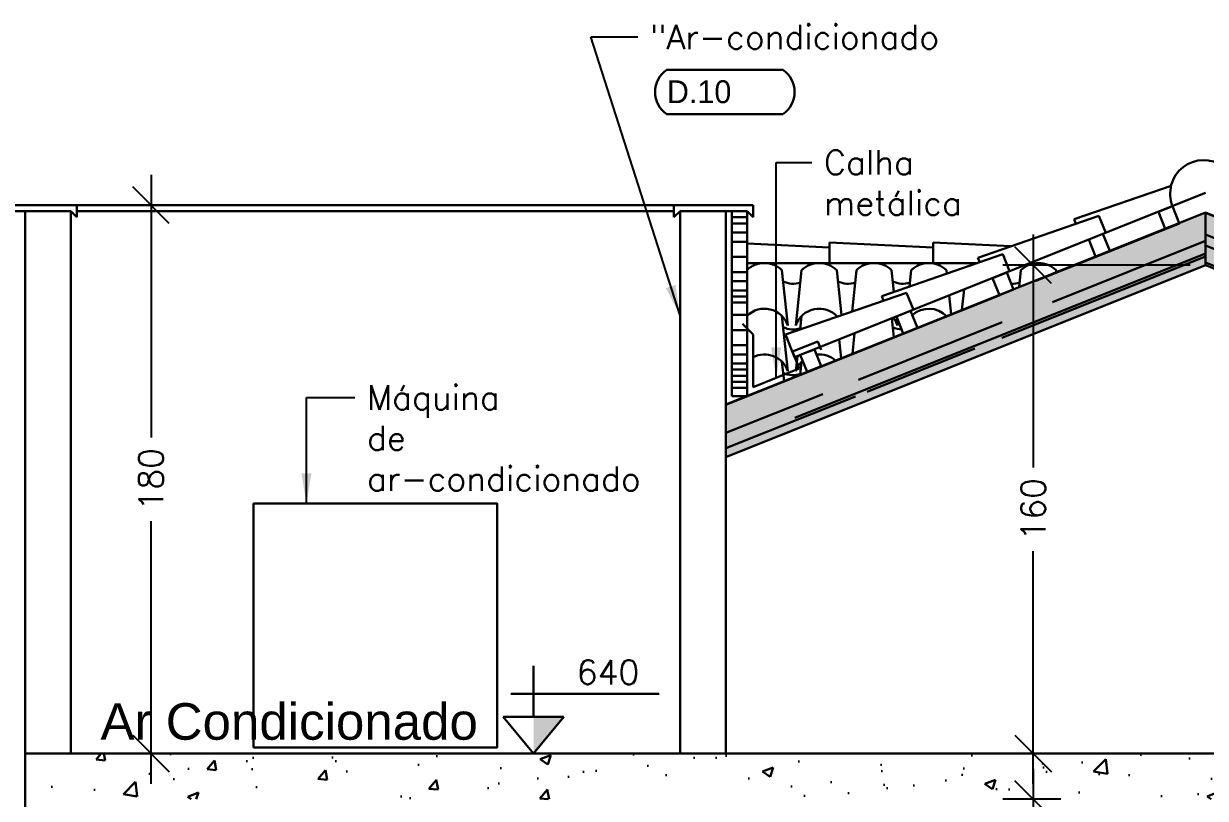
# Model space of a CAD drawing. Header units: millimetres. Extents: x -4228 to 27092, y -6721 to 984.
# Drawn here: x 6081.9 to 6469.9, y -4635.5 to -4381.1 of the extents above; entities that cross this region are included whole.
import ezdxf
from ezdxf.enums import TextEntityAlignment as Align

# ---------------------------------------------------------------- set-up
doc = ezdxf.new("R2010")
doc.units = ezdxf.units.MM
doc.header["$LTSCALE"] = 50
doc.layers.get('0').update_dxf_attribs({"lineweight": 0})
for name, color, linetype in [('borda100', 3, 'Continuous'), ('cobertura', 2, 'Continuous'), ('cota', 1, 'Continuous'), ('estruturametalica', 2, 'Continuous'), ('HACHURA', 2, 'Continuous'), ('hatch', 2, 'Continuous'), ('madeiramento', 2, 'Continuous'), ('PAREDES', 6, 'Continuous'), ('PAREDES3', 2, 'Continuous'), ('pedras', 2, 'Continuous'), ('PENA01', 3, 'Continuous'), ('PENA02', 2, 'Continuous'), ('PENA24', 24, 'Continuous'), ('PENA_01', 3, 'Continuous'), ('QLEADER', 7, 'Continuous'), ('telhas', 3, 'Continuous'), ('TEXTO', 7, 'Continuous'), ('textocod_100', 7, 'Continuous')]:
    doc.layers.add(name, color=color, linetype=linetype)
doc.styles.add('ARIAL', font='arial.ttf')
doc.styles.add('CODIGO', font='bgothl.ttf')
doc.styles.add('COTA', font='simplex.shx')
doc.styles.add('ROMANS', font='romans.shx')
doc.dimstyles.new('1_50', dxfattribs={"dimscale": 0, "dimtxt": 8, "dimasz": 12, "dimexe": 10, "dimexo": 5, "dimgap": 4, "dimtad": 0, "dimdec": 0, "dimzin": 1, "dimdsep": 46, "dimtxsty": 'ROMANS', "dimblk": 'OBLIQUE', "dimcen": 10, "dimdle": 10, "dimclrd": 1, "dimclre": 1, "dimclrt": 7, "dimaunit": 1, "dimadec": 0, "dimazin": 0, "dimtm": 1e-09, "dimtfac": 1, "dimtdec": 0, "dimtmove": 2, "dimatfit": 3, "dimldrblk": 'OBLIQUE', "dimfxl": 1, "dimtolj": 1, "dimtzin": 0, "dimarcsym": 0})
doc.dimstyles.new('LEADER_50', dxfattribs={"dimscale": 0, "dimtxt": 8, "dimasz": 10, "dimexe": 10, "dimexo": 5, "dimgap": 4, "dimtad": 0, "dimdec": 0, "dimzin": 1, "dimdsep": 46, "dimtxsty": 'ROMANS', "dimcen": 10, "dimdle": 10, "dimclrd": 9, "dimclre": 9, "dimclrt": 7, "dimaunit": 1, "dimadec": 0, "dimazin": 0, "dimtm": 1e-09, "dimtfac": 1, "dimtdec": 0, "dimtmove": 2, "dimatfit": 3, "dimfxl": 1, "dimtolj": 1, "dimtzin": 0, "dimarcsym": 0})

# ---------------------------------------------------------------- blocks, each defined once
blk = doc.blocks.new('_OBLIQUE')
at = {"color": 0, "linetype": 'ByBlock'}
blk.add_line((-0.5, -0.5), (0.5, 0.5), dxfattribs=at)
blk = doc.blocks.new('*D109')
at = {"layer": 'cota', "color": 1, "linetype": 'Continuous', "lineweight": -2}
for p, q in [((6032.11, -4430.71), (6032.11, -4836.42)), ((6065.44, -4440.71), (6022.11, -4440.71)), ((6032.11, -5270.71), (6032.11, -4864.99)), ((6092.44, -5260.71), (6022.11, -5260.71))]:
    blk.add_line(p, q, dxfattribs=at)
at = {"layer": 'Defpoints', "color": 0, "linetype": 'Continuous', "lineweight": 30}
for p in [(6032.11, -4440.71), (6070.44, -4440.71), (6097.44, -5260.71)]:
    blk.add_point(p, dxfattribs=at)
at = {"layer": 'cota', "color": 1, "linetype": 'Continuous', "lineweight": -2, "xscale": 12, "yscale": 12, "zscale": 12}
for p, rotation in [((6032.11, -4440.71), 90), ((6032.11, -5260.71), 270)]:
    blk.add_blockref('_OBLIQUE', p, dxfattribs=dict(at, rotation=rotation))
at = {"layer": 'cota', "color": 7, "linetype": 'Continuous', "lineweight": 30, "insert": (6032.11, -4850.71), "char_height": 8, "attachment_point": 5, "rotation": 90, "style": 'ROMANS'}
blk.add_mtext('\\A1;820', dxfattribs=at)
blk = doc.blocks.new('*D110')
at = {"layer": 'cota', "color": 1, "linetype": 'Continuous', "lineweight": -2}
for p, q in [((6413.42, -4625.71), (6413.42, -4670.23)), ((6422.44, -4635.71), (6403.42, -4635.71)), ((6413.42, -4735.71), (6413.42, -4691.18)), ((6422.44, -4725.71), (6403.42, -4725.71))]:
    blk.add_line(p, q, dxfattribs=at)
at = {"layer": 'Defpoints', "color": 0, "linetype": 'Continuous', "lineweight": 30}
for p in [(6413.42, -4635.71), (6427.44, -4635.71), (6427.44, -4725.71)]:
    blk.add_point(p, dxfattribs=at)
at = {"layer": 'cota', "color": 1, "linetype": 'Continuous', "lineweight": -2, "xscale": 12, "yscale": 12, "zscale": 12}
for p, rotation in [((6413.42, -4635.71), 90), ((6413.42, -4725.71), 270)]:
    blk.add_blockref('_OBLIQUE', p, dxfattribs=dict(at, rotation=rotation))
at = {"layer": 'cota', "color": 7, "linetype": 'Continuous', "lineweight": 30, "insert": (6413.42, -4680.71), "char_height": 8, "attachment_point": 5, "rotation": 90, "style": 'ROMANS'}
blk.add_mtext('\\A1;90', dxfattribs=at)
blk = doc.blocks.new('*D111')
at = {"layer": 'cota', "color": 1, "linetype": 'Continuous', "lineweight": -2}
for p, q in [((6413.42, -4450.4), (6413.42, -4526.84)), ((6464.94, -4460.4), (6403.42, -4460.4)), ((6413.42, -4630.71), (6413.42, -4554.27)), ((6464.94, -4620.71), (6403.42, -4620.71))]:
    blk.add_line(p, q, dxfattribs=at)
at = {"layer": 'Defpoints', "color": 0, "linetype": 'Continuous', "lineweight": 30}
for p in [(6469.94, -4460.4), (6413.42, -4620.71), (6469.94, -4620.71)]:
    blk.add_point(p, dxfattribs=at)
at = {"layer": 'cota', "color": 1, "linetype": 'Continuous', "lineweight": -2, "xscale": 12, "yscale": 12, "zscale": 12}
for p, rotation in [((6413.42, -4460.4), 90), ((6413.42, -4620.71), 270)]:
    blk.add_blockref('_OBLIQUE', p, dxfattribs=dict(at, rotation=rotation))
at = {"layer": 'cota', "color": 7, "linetype": 'Continuous', "lineweight": 30, "insert": (6413.42, -4540.56), "char_height": 8, "attachment_point": 5, "rotation": 90, "style": 'ROMANS'}
blk.add_mtext('\\A1;160', dxfattribs=at)
blk = doc.blocks.new('*D112')
at = {"layer": 'cota', "color": 1, "linetype": 'Continuous', "lineweight": -2}
for p, q in [((6123.75, -4430.71), (6123.75, -4516.99)), ((6104.44, -4440.71), (6133.75, -4440.71)), ((6123.75, -4630.71), (6123.75, -4544.42)), ((6102.44, -4620.71), (6133.75, -4620.71))]:
    blk.add_line(p, q, dxfattribs=at)
at = {"layer": 'Defpoints', "color": 0, "linetype": 'Continuous', "lineweight": 30}
for p in [(6099.44, -4440.71), (6123.75, -4440.71), (6097.44, -4620.71)]:
    blk.add_point(p, dxfattribs=at)
at = {"layer": 'cota', "color": 1, "linetype": 'Continuous', "lineweight": -2, "xscale": 12, "yscale": 12, "zscale": 12}
for p, rotation in [((6123.75, -4440.71), 90), ((6123.75, -4620.71), 270)]:
    blk.add_blockref('_OBLIQUE', p, dxfattribs=dict(at, rotation=rotation))
at = {"layer": 'cota', "color": 7, "linetype": 'Continuous', "lineweight": 30, "insert": (6123.75, -4530.71), "char_height": 8, "attachment_point": 5, "rotation": 90, "style": 'ROMANS'}
blk.add_mtext('\\A1;180', dxfattribs=at)

msp = doc.modelspace()

# ---------------------------------------------------------------- hatches: boundary and pattern name
at = {"layer": 'HACHURA', "linetype": 'Continuous', "lineweight": 30}
h = msp.add_hatch(dxfattribs=at)
h.set_pattern_fill('AR-CONC', color=256, scale=0.2, style=0)
h.set_pattern_definition([(50, (5738.18, -492.775), (36.43693, -3.18782), [3.81, -41.91]), (355, (5738.18, -492.775), (-7.04857, 38.21133), [3.048, -33.528]), (100.451, (5741.217, -493.04), (29.3885, 35.02334), [3.238, -35.618]), (46.1842, (5738.18, -482.615), (54.2158, -8.40847), [5.715, -62.865]), (96.6356, (5742.7, -483.316), (47.48085, 49.4851), [4.857, -53.427]), (351.184, (5738.18, -482.615), (47.4809, 49.485), [4.572, -50.292]), (21, (5743.26, -485.155), (30.32298, -20.4531), [3.81, -41.91]), (326, (5743.26, -485.155), (12.3604, 36.8376), [3.048, -33.528]), (71.4514, (5745.787, -486.86), (42.6833, 16.38457), [3.238, -35.618]), (37.5, (5738.18, -492.775), (0.61772, 16.911008), [0, -33.1216, 0, -34.036, 0, -33.655]), (7.5, (5738.18, -492.775), (13.36393, 20.036115), [0, -19.4056, 0, -32.3596, 0, -12.827]), (327.5, (5726.852, -492.775), (27.11812, -1.14575), [0, -12.7, 0, -39.624, 0, -52.578]), (317.5, (5721.772, -492.775), (29.62584, 5.0853), [0, -16.51, 0, -26.3144, 0, -37.338])])
h.paths.add_polyline_path([(6917.44, -4635.71), (6917.44, -4615.71), (6902.44, -4615.71), (6902.44, -4620.71), (6297.44, -4620.71), (6082.44, -4620.71), (6082.44, -4665.71), (6097.44, -4665.71), (6097.44, -4635.71), (6782.44, -4635.71), (6782.44, -4665.71), (6797.44, -4665.71), (6797.44, -4635.71)])
at = {"layer": 'hatch', "linetype": 'Continuous', "lineweight": 30}
h = msp.add_hatch(dxfattribs=at)
h.set_pattern_fill('AR-SAND', color=256, scale=0.3, style=0)
h.set_pattern_definition([(37.5, (4302.082, -4943.408), (-0.48001, 14.682397), [0, -11.5824, 0, -12.954, 0, -12.3825]), (7.5, (4302.082, -4943.408), (13.4857, 21.50475), [0, -6.2484, 0, -10.4394, 0, -4.0005]), (327.5, (4292.71, -4943.408), (23.72977, 0.043116), [0, -3.81, 0, -13.716, 0, -17.907]), (317.5, (4292.71, -4943.408), (22.9067, 6.68788), [0, -1.905, 0, -8.9916, 0, -10.287])])
h.paths.add_polyline_path([(6469.94, -4443.17), (6312.44, -4506.17), (6312.44, -4523.4), (6469.94, -4460.4)])
h.paths.add_polyline_path([(6469.94, -4443.17), (6469.94, -4460.4), (6870.71, -4620.71), (6902.44, -4620.71), (6902.44, -4616.17)])
h = msp.add_hatch(dxfattribs=at)
h.set_pattern_fill('AR-RROOF', color=3, scale=0.5, style=0)
h.set_pattern_definition([(201.8014, (4196.082, -3013.463), (-21.22498, -22.16831), [190.5, -25.4, 63.5, -12.7]), (201.8014, (4182.757, -3025.632), (18.06481, -10.96624), [38.1, -4.191, 76.2, -9.525]), (201.8014, (4194.195, -3025.844), (-58.156437, -32.427048), [101.6, -17.78, 50.8, -12.7])])
h.paths.add_polyline_path([(6469.94, -4460.4), (6469.94, -4443.17), (6312.44, -4506.17), (6312.44, -4523.4)])
h = msp.add_hatch(dxfattribs=at)
h.set_pattern_fill('AR-RROOF', color=3, scale=0.5, style=0)
h.set_pattern_definition([(158.1986, (10369.19, -4468.025), (-30.6583, -1.415), [190.5, -25.4, 63.5, -12.7]), (158.1986, (10351.149, -4467.647), (5.518494, -20.39956), [38.1, -4.191, 76.2, -9.525]), (158.1986, (10359.285, -4475.689), (-64.476764, 16.626232), [101.6, -17.78, 50.8, -12.7])])
h.paths.add_polyline_path([(6469.94, -4460.4), (6870.71, -4620.71), (6902.44, -4620.71), (6902.44, -4616.17), (6469.94, -4443.17)])

# ---------------------------------------------------------------- linework, layer by layer
at = {"layer": 'borda100', "color": 9, "linetype": 'Continuous', "lineweight": 30}
msp.add_lwpolyline([(6331.25, -4410.87, 0.525115), (6331.25, -4396.26), (6293.07, -4396.26, 0.525115), (6293.07, -4410.87)], format="xyb", close=True, dxfattribs=at)
at = {"layer": 'cobertura', "linetype": 'Continuous', "lineweight": 30}
msp.add_arc((6469.38, -4436.93), 11, 340.3922, 201.8014, dxfattribs=at)
at = {"layer": 'estruturametalica', "linetype": 'Continuous', "lineweight": 30}
for p, q in [((6321.44, -4483.22), (6317.91, -4479.68)), ((6321.44, -4483.22), (6321.44, -4500.42)), ((6342.71, -4485.45), (6334.35, -4488.79)), ((6343.82, -4488.23), (6342.71, -4485.45)), ((6334.35, -4488.79), (6336.58, -4494.36)), ((6336.58, -4494.36), (6321.44, -4500.42))]:
    msp.add_line(p, q, dxfattribs=at)
at = {"layer": 'madeiramento', "linetype": 'Continuous', "lineweight": 30}
for p, q in [((6469.94, -4443.17), (6312.44, -4506.17)), ((6469.94, -4443.17), (6902.44, -4616.17)), ((6469.94, -4460.4), (6312.44, -4523.4)), ((6469.94, -4460.4), (6870.71, -4620.71))]:
    msp.add_line(p, q, dxfattribs=at)
at = {"layer": 'madeiramento', "color": 3, "linetype": 'Continuous', "lineweight": 30}
msp.add_line((6469.94, -4460.4), (6469.94, -4443.17), dxfattribs=at)
at = {"layer": 'madeiramento', "color": 2, "linetype": 'Continuous', "lineweight": 30}
for points in [[(6456.75, -4448.45), (6461.39, -4446.59), (6459.16, -4441.02), (6454.52, -4442.88)], [(6433.88, -4457.59), (6438.52, -4455.74), (6436.3, -4450.17), (6431.65, -4452.02)], [(6402.31, -4470.22), (6406.96, -4468.36), (6404.73, -4462.79), (6400.09, -4464.65)], [(6370.75, -4482.85), (6375.39, -4480.99), (6373.16, -4475.42), (6368.52, -4477.28)], [(6339.18, -4495.48), (6343.82, -4493.62), (6341.59, -4488.05), (6336.95, -4489.9)]]:
    msp.add_lwpolyline(points, close=True, dxfattribs=at)
at = {"layer": 'PAREDES', "linetype": 'Continuous', "lineweight": 30}
for p, q in [((6082.44, -4442.71), (6082.44, -4980.71)), ((6082.44, -4442.71), (6097.44, -4442.71)), ((6097.44, -4442.71), (6097.44, -4620.71)), ((6297.44, -4442.71), (6297.44, -4620.71)), ((6297.44, -4442.71), (6312.44, -4442.71)), ((6312.44, -4442.71), (6312.44, -4620.71)), ((6297.44, -4620.71), (6297.44, -4585.71)), ((6312.44, -4620.71), (6312.44, -4585.71)), ((6082.44, -4620.71), (6297.44, -4620.71)), ((6297.44, -4620.71), (6902.44, -4620.71))]:
    msp.add_line(p, q, dxfattribs=at)
at = {"layer": 'PAREDES3', "linetype": 'Continuous', "lineweight": 30}
for p, q in [((6073.44, -4440.71), (6099.44, -4440.71)), ((6075.44, -4442.71), (6082.44, -4442.71)), ((6099.44, -4444.71), (6097.44, -4442.71)), ((6099.44, -4440.71), (6099.44, -4444.71)), ((6295.44, -4442.71), (6099.44, -4442.71)), ((6295.44, -4440.71), (6321.44, -4440.71)), ((6295.44, -4440.71), (6295.44, -4444.71)), ((6295.44, -4444.71), (6297.44, -4442.71)), ((6319.44, -4442.71), (6312.44, -4442.71)), ((6314.44, -4442.71), (6314.44, -4503.37)), ((6319.44, -4442.71), (6319.44, -4503.37)), ((6321.44, -4444.71), (6319.44, -4442.71)), ((6321.44, -4440.71), (6321.44, -4444.71)), ((6319.44, -4503.37), (6314.44, -4503.37))]:
    msp.add_line(p, q, dxfattribs=at)
at = {"layer": 'pedras', "color": 55, "linetype": 'Continuous', "lineweight": 30}
for p, q in [((6319.44, -4442.71), (6314.44, -4442.71)), ((6319.44, -4444.71), (6314.44, -4444.71)), ((6319.44, -4446.71), (6314.44, -4446.71)), ((6319.44, -4449.71), (6314.44, -4449.71)), ((6319.44, -4452.71), (6314.44, -4452.71)), ((6319.44, -4457.71), (6314.44, -4457.71)), ((6319.44, -4462.71), (6314.44, -4462.71)), ((6319.44, -4465.71), (6314.44, -4465.71)), ((6319.44, -4468.71), (6314.44, -4468.71)), ((6319.44, -4470.71), (6314.44, -4470.71)), ((6319.44, -4472.71), (6314.44, -4472.71)), ((6319.44, -4476.71), (6314.44, -4476.71)), ((6319.44, -4481.71), (6314.44, -4481.71)), ((6319.44, -4486.71), (6314.44, -4486.71)), ((6319.44, -4489.71), (6314.44, -4489.71)), ((6319.44, -4492.71), (6314.44, -4492.71)), ((6319.44, -4494.71), (6314.44, -4494.71)), ((6319.44, -4496.71), (6314.44, -4496.71)), ((6319.44, -4498.71), (6314.44, -4498.71)), ((6319.44, -4500.71), (6314.44, -4500.71))]:
    msp.add_line(p, q, dxfattribs=at)
at = {"layer": 'PENA01', "lineweight": 30}
for p, q in [((6249.34, -4591.95), (6249.34, -4608.71)), ((6241.9, -4601.19), (6290.63, -4601.19)), ((6239.34, -4608.71), (6259.34, -4608.71)), ((6249.34, -4620.71), (6239.34, -4608.71)), ((6249.34, -4620.71), (6259.34, -4608.71))]:
    msp.add_line(p, q, dxfattribs=at)
msp.add_solid([(6249.34, -4620.71), (6249.34, -4608.71), (6249.34, -4620.71), (6259.34, -4608.71)], dxfattribs=at)
at = {"layer": 'PENA24', "color": 3, "lineweight": 30}
for p, q in [((6330.9, -4462.1), (6332.84, -4480.21)), ((6337.38, -4462.1), (6335.44, -4480.21)), ((6348.9, -4462.1), (6350.48, -4476.87)), ((6355.38, -4462.1), (6353.93, -4475.68)), ((6366.9, -4462.1), (6367.67, -4469.22)), ((6373.38, -4462.1), (6372.81, -4467.44)), ((6384.9, -4462.1), (6385.02, -4463.22)), ((6409.38, -4462.1), (6408.79, -4467.63)), ((6420.9, -4462.1), (6420.97, -4462.76)), ((6390.7, -4468.4), (6389.98, -4475.15)), ((6385.79, -4470.37), (6386.45, -4476.57)), ((6330.9, -4477.1), (6332.84, -4495.21)), ((6337.38, -4477.1), (6336.9, -4481.57)), ((6348.9, -4477.1), (6348.94, -4477.4)), ((6368.53, -4477.27), (6368.84, -4480.21)), ((6384.9, -4477.1), (6384.91, -4477.18)), ((6366.99, -4477.89), (6367.65, -4484.09)), ((6349.73, -4484.79), (6350.39, -4490.99)), ((6354.77, -4482.78), (6354.05, -4489.53)), ((6330.9, -4492.1), (6331.59, -4498.51)), ((6335.97, -4490.3), (6335.44, -4495.21)), ((6337.38, -4492.1), (6336.92, -4496.38))]:
    msp.add_line(p, q, dxfattribs=at)
for centre, radius, start, end in [((6325.14, -4467.85), 8.14, 44.9328, 135.0672), ((6343.14, -4467.85), 8.14, 44.9328, 135.0672), ((6361.14, -4467.85), 8.14, 44.9328, 135.0672), ((6379.14, -4467.85), 8.14, 44.9328, 135.0672), ((6415.14, -4467.85), 8.14, 44.9328, 135.0672), ((6334.57, -4459.07), 7.44, 243.9234, 288.6886), ((6352.57, -4459.07), 7.44, 243.9234, 288.6886), ((6370.57, -4459.07), 7.44, 243.9234, 288.6886), ((6406.57, -4459.07), 7.44, 267.2659, 288.6886), ((6325.14, -4482.85), 8.14, 18.9246, 134.4467), ((6343.14, -4482.85), 8.14, 42.6077, 161.0754), ((6361.14, -4482.85), 8.14, 18.9246, 39.1897), ((6379.14, -4482.85), 8.14, 44.3212, 131.8878), ((6334.57, -4474.07), 7.44, 243.9234, 288.6886), ((6334.57, -4474.07), 7.44, 243.9234, 288.6886), ((6370.57, -4474.07), 7.44, 243.9234, 267.2322), ((6370.57, -4474.07), 7.44, 243.9234, 267.2322), ((6325.14, -4497.85), 8.14, 18.9246, 117.0357), ((6343.14, -4497.85), 8.14, 131.9176, 161.0754), ((6343.14, -4497.85), 8.14, 48.6376, 96.1178), ((6334.57, -4489.07), 7.44, 243.9234, 288.6886), ((6334.57, -4489.07), 7.44, 243.9234, 288.6886)]:
    msp.add_arc(centre, radius, start, end, dxfattribs=at)
at = {"layer": 'PENA_01', "linetype": 'Continuous', "lineweight": 30}
msp.add_line((6295.44, -4440.71), (6099.44, -4440.71), dxfattribs=at)
at = {"layer": 'PENA_01', "color": 7, "linetype": 'Continuous', "lineweight": 30}
msp.add_lwpolyline([(6157.44, -4618.71), (6237.44, -4618.71), (6237.44, -4538.71), (6157.44, -4538.71)], close=True, dxfattribs=at)
at = {"layer": 'telhas', "linetype": 'Continuous', "lineweight": 30}
for p, q in [((6458.69, -4434.32), (6426.83, -4445.34)), ((6335.09, -4490.65), (6469.94, -4436.71)), ((6435, -4444.22), (6395.26, -4457.97)), ((6426.83, -4445.34), (6427.43, -4446.84)), ((6426.83, -4445.34), (6427.43, -4446.84)), ((6437.23, -4449.79), (6435, -4444.22)), ((6346.56, -4454.64), (6319.44, -4453.35)), ((6380.56, -4454.64), (6346.56, -4453.02)), ((6346.56, -4453.02), (6346.56, -4459.71)), ((6406.05, -4454.23), (6380.56, -4453.02)), ((6380.56, -4453.02), (6380.56, -4459.71)), ((6403.43, -4456.85), (6363.69, -4470.59)), ((6395.26, -4457.97), (6395.86, -4459.47)), ((6395.26, -4457.97), (6395.86, -4459.47)), ((6405.66, -4462.42), (6403.43, -4456.85)), ((6395.17, -4459.71), (6319.44, -4459.71)), ((6371.86, -4469.48), (6332.12, -4483.22)), ((6374.09, -4475.05), (6371.86, -4469.48)), ((6363.69, -4470.59), (6364.29, -4472.1)), ((6363.69, -4470.59), (6364.29, -4472.1)), ((6332.12, -4483.22), (6332.72, -4484.72)), ((6332.12, -4483.22), (6335.09, -4490.65))]:
    msp.add_line(p, q, dxfattribs=at)

# ---------------------------------------------------------------- texts
at = {"layer": 'HACHURA', "color": 7, "linetype": 'Continuous', "lineweight": 30, "char_height": 8, "width": 0.32, "attachment_point": 1, "style": 'ROMANS'}
for s, insert in [('Calha metálica', (6344.75, -4422.7)), ('Máquina de\\Par-condicionado', (6194.71, -4499.86))]:
    msp.add_mtext(s, dxfattribs=dict(at, insert=insert))
at = {"layer": 'PENA02', "lineweight": 30, "style": 'COTA'}
msp.add_text('640', height=8, dxfattribs=at).set_placement((6263.52, -4598.07))
at = {"layer": 'QLEADER', "color": 7, "linetype": 'Continuous', "lineweight": 30, "insert": (6287.56, -4381.5), "char_height": 8, "width": 185.6162, "attachment_point": 1, "style": 'ROMANS'}
msp.add_mtext('"Ar-condicionado', dxfattribs=at)
at = {"layer": 'TEXTO', "linetype": 'Continuous', "lineweight": 30, "style": 'ARIAL'}
msp.add_text('Ar Condicionado', height=12, dxfattribs=at).set_placement((6169.12, -4616.21), align=Align.CENTER)
at = {"layer": 'textocod_100', "lineweight": 30, "style": 'CODIGO'}
msp.add_text('D.10', height=7.5, dxfattribs=at).set_placement((6293.12, -4407.23))

# ---------------------------------------------------------------- dimensions: what is measured, and where the dimension line sits
at = {"layer": 'cota', "linetype": 'Continuous', "lineweight": 30}
for base, p1, p2, picture, middle in [((6032.11, -4440.71), (6097.44, -5260.71), (6070.44, -4440.71), '*D109', (6032.11, -4850.71)), ((6123.75, -4440.71), (6097.44, -4620.71), (6099.44, -4440.71), '*D112', (6123.75, -4530.71)), ((6413.42, -4620.71), (6469.94, -4460.4), (6469.94, -4620.71), '*D111', (6413.42, -4540.56)), ((6413.42, -4635.71), (6427.44, -4725.71), (6427.44, -4635.71), '*D110', (6413.42, -4680.71))]:
    dim = msp.add_linear_dim(base=base, p1=p1, p2=p2, angle=90, dimstyle='1_50', override={"dimscale": 1}, dxfattribs=at)
    dim.commit()
    dim.dimension.update_dxf_attribs({"geometry": picture, "text_midpoint": middle})

# ---------------------------------------------------------------- leaders
at = {"layer": 'HACHURA', "color": 3, "linetype": 'Continuous', "lineweight": 30, "annotation_type": 0, "has_hookline": 1, "hookline_direction": 0}
for points, text_width in [([(6329.01, -4497.39), (6329.01, -4426.7), (6340.75, -4426.7)], 88.38), ([(6174.78, -4538.71), (6174.78, -4503.86), (6190.71, -4503.86)], 97.52)]:
    msp.add_leader(points, dimstyle='LEADER_50', override={"dimscale": 1}, dxfattribs=dict(at, text_width=text_width))
at = {"layer": 'QLEADER', "linetype": 'Continuous', "lineweight": 30, "annotation_type": 0, "has_hookline": 1, "hookline_direction": 0, "text_width": 102.1}
msp.add_leader([(6297.44, -4476.95), (6268.12, -4385.5), (6283.56, -4385.5)], dimstyle='LEADER_50', override={"dimscale": 1}, dxfattribs=at)

doc.saveas('drawing.dxf')
